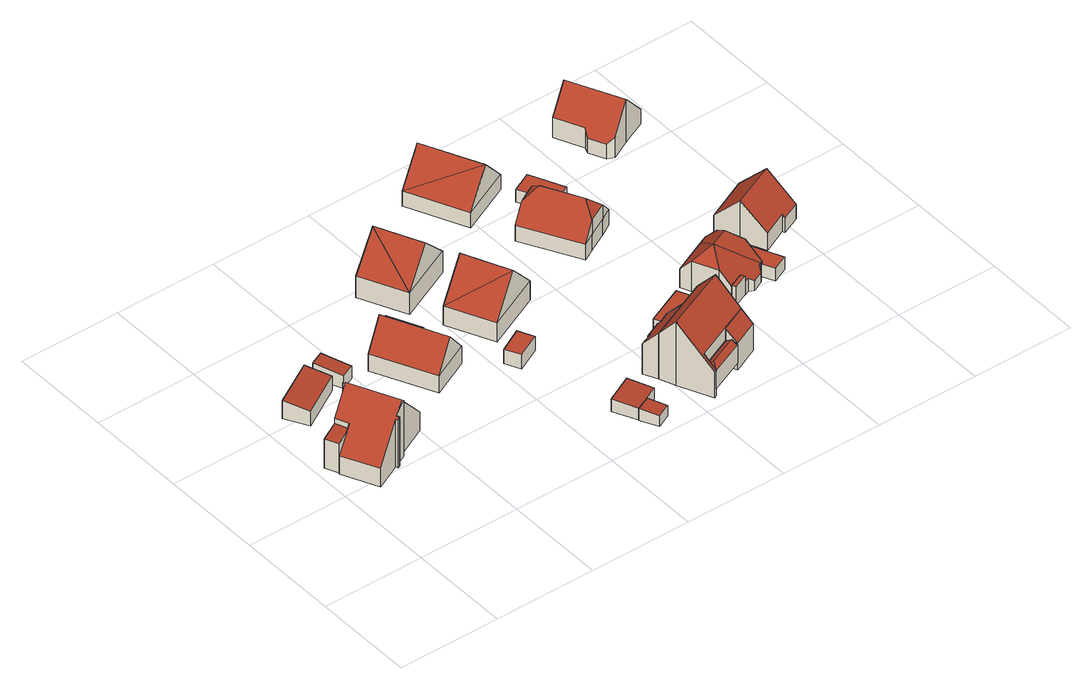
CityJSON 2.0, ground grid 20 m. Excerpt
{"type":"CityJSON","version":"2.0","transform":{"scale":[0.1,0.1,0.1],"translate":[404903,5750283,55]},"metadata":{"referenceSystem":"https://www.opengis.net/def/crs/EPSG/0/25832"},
"CityObjects":{
"building1":{"type":"Building","attributes":{"Gemeindeschluessel":"05515000","Geometrietyp2DReferenz":"3000","function":"51009_1610","roofType":"2100","measuredHeight":6.76},"geometry":[{"type":"Solid","lod":"2","boundaries":[[[[0,1,2,3]],[[4,5,1,0]],[[6,7,5,4]],[[3,2,7,6]],[[4,0,3,6]],[[1,5,7,2]]]],"semantics":{"surfaces":[{"type":"WallSurface"},{"type":"RoofSurface"},{"type":"GroundSurface"}],"values":[[0,0,0,0,1,2]]}}]},
"building2":{"type":"Building","attributes":{"Gemeindeschluessel":"05515000","Geometrietyp2DReferenz":"3000","function":"31001_1000","roofType":"5000","measuredHeight":12.67},"address":[{"country":"Germany","locality":"Münster","thoroughfareNumber":"36","thoroughfareName":"Sternkamp"}],"geometry":[{"type":"Solid","lod":"2","boundaries":[[[[8,9,10,11]],[[12,13,9,8]],[[14,15,13,12]],[[16,17,15,14]],[[18,19,17,16]],[[20,21,19,18]],[[22,23,21,20]],[[24,25,23,22]],[[26,27,25,24]],[[28,29,27,26]],[[30,31,29,28]],[[32,33,31,30]],[[34,35,33,32]],[[36,37,35,34]],[[38,39,37,36]],[[40,41,39,38]],[[42,43,41,40]],[[11,10,43,42]],[[32,30,28,26,44,45,11,42,40,38,36,34]],[[20,18,16,14,12,8,45,44,24,22]],[[11,45,8]],[[24,44,26]],[[9,13,15,17,19,21,23,25,27,29,31,33,35,37,39,41,43,10]]]],"semantics":{"surfaces":[{"type":"WallSurface"},{"type":"RoofSurface"},{"type":"GroundSurface"}],"values":[[0,0,0,0,0,0,0,0,0,0,0,0,0,0,0,0,0,0,1,1,0,0,2]]}}]},
"building3":{"type":"Building","attributes":{"Gemeindeschluessel":"05515000","Geometrietyp2DReferenz":"3000","function":"51009_1611","roofType":"2100","measuredHeight":3.93},"geometry":[{"type":"Solid","lod":"2","boundaries":[[[[46,47,48,49]],[[50,51,47,46]],[[52,53,51,50]],[[49,48,53,52]],[[50,46,49,52]],[[47,51,53,48]]]],"semantics":{"surfaces":[{"type":"WallSurface"},{"type":"RoofSurface"},{"type":"GroundSurface"}],"values":[[0,0,0,0,1,2]]}}]},
"building4":{"type":"Building","attributes":{"Gemeindeschluessel":"05515000","Geometrietyp2DReferenz":"3000","function":"51009_1610","roofType":"2100","measuredHeight":3.34},"geometry":[{"type":"Solid","lod":"2","boundaries":[[[[54,55,56,57]],[[58,59,55,54]],[[60,61,59,58]],[[57,56,61,60]],[[58,54,57,60]],[[55,59,61,56]]]],"semantics":{"surfaces":[{"type":"WallSurface"},{"type":"RoofSurface"},{"type":"GroundSurface"}],"values":[[0,0,0,0,1,2]]}}]},
"building5":{"type":"Building","attributes":{"Gemeindeschluessel":"05515000","Geometrietyp2DReferenz":"3000","function":"31001_1000","roofType":"5000","measuredHeight":8.85},"address":[{"country":"Germany","locality":"Münster","thoroughfareNumber":"34","thoroughfareName":"Sternkamp"}],"geometry":[{"type":"Solid","lod":"2","boundaries":[[[[62,63,64,65]],[[66,67,63,62]],[[68,69,67,66]],[[70,71,69,68]],[[65,64,71,70]],[[72,73,65,70]],[[68,66,62,73]],[[73,72,68]],[[72,70,68]],[[73,62,65]],[[63,67,69,71,64]]]],"semantics":{"surfaces":[{"type":"WallSurface"},{"type":"RoofSurface"},{"type":"GroundSurface"}],"values":[[0,0,0,0,0,1,1,1,0,0,2]]}}]},
"building6":{"type":"Building","attributes":{"Gemeindeschluessel":"05515000","Geometrietyp2DReferenz":"3000","function":"51009_1610","roofType":"2100","measuredHeight":2.71},"geometry":[{"type":"Solid","lod":"2","boundaries":[[[[74,75,76,77]],[[78,79,75,74]],[[80,67,79,78]],[[81,63,67,80]],[[77,76,63,81]],[[80,78,74,77,81]],[[75,79,67,63,76]]]],"semantics":{"surfaces":[{"type":"WallSurface"},{"type":"RoofSurface"},{"type":"GroundSurface"}],"values":[[0,0,0,0,0,1,2]]}}]},
"building7":{"type":"Building","attributes":{"Gemeindeschluessel":"05515000","Geometrietyp2DReferenz":"3000","function":"51009_1610","roofType":"2100","measuredHeight":2.52},"geometry":[{"type":"Solid","lod":"2","boundaries":[[[[82,83,84,85]],[[86,87,83,82]],[[88,89,87,86]],[[85,84,89,88]],[[86,82,85,88]],[[83,87,89,84]]]],"semantics":{"surfaces":[{"type":"WallSurface"},{"type":"RoofSurface"},{"type":"GroundSurface"}],"values":[[0,0,0,0,1,2]]}}]},
"building8":{"type":"Building","attributes":{"Gemeindeschluessel":"05515000","Geometrietyp2DReferenz":"3000","function":"51009_1611","roofType":"1000","measuredHeight":3},"geometry":[{"type":"Solid","lod":"2","boundaries":[[[[90,91,92,93]],[[94,95,91,90]],[[96,97,95,94]],[[98,99,97,96]],[[93,92,99,98]],[[96,94,90,93,98]],[[91,95,97,99,92]]]],"semantics":{"surfaces":[{"type":"WallSurface"},{"type":"RoofSurface"},{"type":"GroundSurface"}],"values":[[0,0,0,0,0,1,2]]}}]},
"building9":{"type":"Building","attributes":{"Gemeindeschluessel":"05515000","Geometrietyp2DReferenz":"3000","function":"31001_2460","roofType":"2100","measuredHeight":2.72},"geometry":[{"type":"Solid","lod":"2","boundaries":[[[[100,101,102,88]],[[103,104,101,100]],[[105,106,104,103]],[[85,107,106,105]],[[88,102,107,85]],[[105,103,100,88,85]],[[101,104,106,107,102]]]],"semantics":{"surfaces":[{"type":"WallSurface"},{"type":"RoofSurface"},{"type":"GroundSurface"}],"values":[[0,0,0,0,0,1,2]]}}]},
"building10":{"type":"Building","attributes":{"Gemeindeschluessel":"05515000","Geometrietyp2DReferenz":"3000","function":"31001_1000","roofType":"3100","measuredHeight":10.78},"address":[{"country":"Germany","locality":"Münster","thoroughfareNumber":"32a","thoroughfareName":"Sternkamp"}],"geometry":[{"type":"Solid","lod":"2","boundaries":[[[[108,109,110,111]],[[112,113,109,108]],[[114,115,113,112]],[[111,110,115,114]],[[108,116,112]],[[114,117,111]],[[111,117,116]],[[116,108,111]],[[117,114,112]],[[112,116,117]],[[109,113,115,110]]]],"semantics":{"surfaces":[{"type":"WallSurface"},{"type":"RoofSurface"},{"type":"GroundSurface"}],"values":[[0,0,0,0,0,0,1,1,1,1,2]]}}]},
"building11":{"type":"Building","attributes":{"Gemeindeschluessel":"05515000","Geometrietyp2DReferenz":"3000","function":"31001_1000","roofType":"3100","measuredHeight":10.81},"address":[{"country":"Germany","locality":"Münster","thoroughfareNumber":"32","thoroughfareName":"Sternkamp"}],"geometry":[{"type":"Solid","lod":"2","boundaries":[[[[118,119,120,121]],[[122,123,119,118]],[[124,125,123,122]],[[121,120,125,124]],[[118,126,122]],[[124,127,121]],[[127,126,118]],[[118,121,127]],[[124,122,126]],[[126,127,124]],[[119,123,125,120]]]],"semantics":{"surfaces":[{"type":"WallSurface"},{"type":"RoofSurface"},{"type":"GroundSurface"}],"values":[[0,0,0,0,0,0,1,1,1,1,2]]}}]},
"building12":{"type":"Building","attributes":{"Gemeindeschluessel":"05515000","Geometrietyp2DReferenz":"3000","function":"51009_1610","roofType":"5000","measuredHeight":4.6},"geometry":[{"type":"Solid","lod":"2","boundaries":[[[[128,129,130,131]],[[132,133,129,128]],[[134,135,133,132]],[[131,130,135,134]],[[134,132,136]],[[136,132,128,137]],[[128,131,137]],[[137,131,134,136]],[[129,133,135,130]]]],"semantics":{"surfaces":[{"type":"WallSurface"},{"type":"RoofSurface"},{"type":"GroundSurface"}],"values":[[0,0,0,0,0,1,1,1,2]]}}]},
"building13":{"type":"Building","attributes":{"Gemeindeschluessel":"05515000","Geometrietyp2DReferenz":"3000","function":"31001_1000"},"address":[{"country":"Germany","locality":"Münster","thoroughfareNumber":"29","thoroughfareName":"Sternkamp"}],"children":["building13-1","building13-2","building13-3"]},
"building13-1":{"type":"BuildingPart","attributes":{"roofType":"2100","measuredHeight":9.79},"parents":["building13"],"geometry":[{"type":"Solid","lod":"2","boundaries":[[[[138,139,140,141]],[[142,143,139,138]],[[144,145,143,142]],[[146,147,145,144]],[[148,149,147,146]],[[150,151,149,148]],[[141,140,152,153]],[[150,148,146,144,142,138,141,153]],[[139,143,145,147,149,151,152,140]],[[152,151,150,153]]]],"semantics":{"surfaces":[{"type":"WallSurface"},{"type":"RoofSurface"},{"type":"GroundSurface"},{"type":"ClosureSurface"}],"values":[[0,0,0,0,0,0,0,1,2,3]]}}]},
"building13-2":{"type":"BuildingPart","attributes":{"roofType":"3100","measuredHeight":13.53},"parents":["building13"],"geometry":[{"type":"Solid","lod":"2","boundaries":[[[[154,155,156,157]],[[158,159,155,154]],[[160,161,159,158]],[[153,152,161,160]],[[162,163,151,150]],[[164,165,163,162]],[[166,167,165,164]],[[157,156,168,169]],[[162,150,153,160,164]],[[158,154,157,169,166,164,160]],[[155,159,161,152,151,163,165,167,168,156]],[[151,152,153,150]],[[169,168,167,166]]]],"semantics":{"surfaces":[{"type":"WallSurface"},{"type":"RoofSurface"},{"type":"GroundSurface"},{"type":"ClosureSurface"}],"values":[[0,0,0,0,0,0,0,0,1,1,2,3,3]]}}]},
"building13-3":{"type":"BuildingPart","attributes":{"roofType":"2100","measuredHeight":8.13},"parents":["building13"],"geometry":[{"type":"Solid","lod":"2","boundaries":[[[[170,171,167,166]],[[172,173,171,170]],[[169,168,173,172]],[[172,170,166,169]],[[171,173,168,167]],[[166,167,168,169]]]],"semantics":{"surfaces":[{"type":"WallSurface"},{"type":"RoofSurface"},{"type":"GroundSurface"},{"type":"ClosureSurface"}],"values":[[0,0,0,1,2,3]]}}]},
"building14":{"type":"Building","attributes":{"Gemeindeschluessel":"05515000","Geometrietyp2DReferenz":"3000","function":"51009_1611","roofType":"1000","measuredHeight":2.96},"geometry":[{"type":"Solid","lod":"2","boundaries":[[[[174,175,176,177]],[[178,179,175,174]],[[180,181,179,178]],[[182,183,181,180]],[[184,185,183,182]],[[186,187,185,184]],[[188,189,187,186]],[[177,176,189,188]],[[186,184,182,180,178,174,177,188]],[[175,179,181,183,185,187,189,176]]]],"semantics":{"surfaces":[{"type":"WallSurface"},{"type":"RoofSurface"},{"type":"GroundSurface"}],"values":[[0,0,0,0,0,0,0,0,1,2]]}}]},
"building15":{"type":"Building","attributes":{"Gemeindeschluessel":"05515000","Geometrietyp2DReferenz":"3000","function":"31001_1000","roofType":"3100","measuredHeight":9.46},"address":[{"country":"Germany","locality":"Münster","thoroughfareNumber":"28","thoroughfareName":"Sternkamp"}],"geometry":[{"type":"Solid","lod":"2","boundaries":[[[[190,191,192,193]],[[194,195,191,190]],[[196,197,195,194]],[[198,199,197,196]],[[200,201,199,198]],[[193,192,201,200]],[[193,200,202,203,190]],[[204,190,203]],[[203,196,204]],[[196,194,204]],[[202,200,198]],[[203,202,198,196]],[[204,194,190]],[[191,195,197,199,201,192]]]],"semantics":{"surfaces":[{"type":"WallSurface"},{"type":"RoofSurface"},{"type":"GroundSurface"}],"values":[[0,0,0,0,0,0,1,1,1,1,0,0,0,2]]}}]},
"building16":{"type":"Building","attributes":{"Gemeindeschluessel":"05515000","Geometrietyp2DReferenz":"3000","function":"31001_1000","roofType":"5000","measuredHeight":8.75},"address":[{"country":"Germany","locality":"Münster","thoroughfareNumber":"30","thoroughfareName":"Sternkamp"}],"geometry":[{"type":"Solid","lod":"2","boundaries":[[[[205,206,207,208]],[[209,210,206,205]],[[211,212,210,209]],[[213,214,212,211]],[[215,216,214,213]],[[217,218,216,215]],[[219,220,218,217]],[[221,222,220,219]],[[223,224,222,221]],[[208,207,224,223]],[[225,226,227,228]],[[229,230,231]],[[230,229,226,225,217,215]],[[232,233,234,227,226,229,231,235]],[[228,227,234,223,221]],[[234,233,208,223]],[[233,232,205,208]],[[230,215,213]],[[231,230,213,211]],[[235,231,211,209]],[[225,228,221,219]],[[232,235,209,205]],[[225,219,217]],[[206,210,212,214,216,218,220,222,224,207]]]],"semantics":{"surfaces":[{"type":"WallSurface"},{"type":"RoofSurface"},{"type":"GroundSurface"}],"values":[[0,0,0,0,0,0,0,0,0,0,1,1,1,1,0,0,0,0,0,0,0,0,0,2]]}}]},
"building17":{"type":"Building","attributes":{"Gemeindeschluessel":"05515000","Geometrietyp2DReferenz":"3000","function":"51009_1610","roofType":"1000","measuredHeight":3.85},"geometry":[{"type":"Solid","lod":"2","boundaries":[[[[236,237,238,239]],[[240,241,237,236]],[[242,243,241,240]],[[239,238,243,242]],[[240,236,239,242]],[[237,241,243,238]]]],"semantics":{"surfaces":[{"type":"WallSurface"},{"type":"RoofSurface"},{"type":"GroundSurface"}],"values":[[0,0,0,0,1,2]]}}]},
"building18":{"type":"Building","attributes":{"Gemeindeschluessel":"05515000","Geometrietyp2DReferenz":"3000","function":"31001_1000","roofType":"3300","measuredHeight":9.08},"address":[{"country":"Germany","locality":"Münster","thoroughfareNumber":"27","thoroughfareName":"Sternkamp"}],"geometry":[{"type":"Solid","lod":"2","boundaries":[[[[244,245,246,247]],[[248,249,245,244]],[[250,251,249,248]],[[252,253,251,250]],[[254,255,253,252]],[[256,257,255,254]],[[258,259,257,256]],[[260,261,259,258]],[[262,263,261,260]],[[264,265,263,262]],[[266,267,265,264]],[[268,269,267,266]],[[270,271,269,268]],[[272,273,271,270]],[[274,275,273,272]],[[276,277,275,274]],[[278,279,277,276]],[[247,246,279,278]],[[266,264,280,268]],[[254,281,256]],[[262,260,281,280,264]],[[258,256,281,260]],[[272,270,268,280,281,274]],[[252,250,248,244,247,278,276,274,281,254]],[[245,249,251,253,255,257,259,261,263,265,267,269,271,273,275,277,279,246]]]],"semantics":{"surfaces":[{"type":"WallSurface"},{"type":"RoofSurface"},{"type":"GroundSurface"}],"values":[[0,0,0,0,0,0,0,0,0,0,0,0,0,0,0,0,0,0,1,1,1,1,1,1,2]]}}]},
"building19":{"type":"Building","attributes":{"Gemeindeschluessel":"05515000","Geometrietyp2DReferenz":"3000","function":"31001_2460","roofType":"1000","measuredHeight":2.61},"geometry":[{"type":"Solid","lod":"2","boundaries":[[[[282,283,284,285]],[[286,287,283,282]],[[288,289,287,286]],[[290,291,289,288]],[[292,293,291,290]],[[285,284,293,292]],[[290,288,286,282,285,292]],[[283,287,289,291,293,284]]]],"semantics":{"surfaces":[{"type":"WallSurface"},{"type":"RoofSurface"},{"type":"GroundSurface"}],"values":[[0,0,0,0,0,0,1,2]]}}]},
"building20":{"type":"Building","attributes":{"Gemeindeschluessel":"05515000","Geometrietyp2DReferenz":"3000","function":"31001_2460","roofType":"1000","measuredHeight":2.69},"geometry":[{"type":"Solid","lod":"2","boundaries":[[[[294,295,296,297]],[[298,299,295,294]],[[300,301,299,298]],[[302,303,301,300]],[[304,305,303,302]],[[297,296,305,304]],[[302,300,298,294,297,304]],[[295,299,301,303,305,296]]]],"semantics":{"surfaces":[{"type":"WallSurface"},{"type":"RoofSurface"},{"type":"GroundSurface"}],"values":[[0,0,0,0,0,0,1,2]]}}]},
"building21":{"type":"Building","attributes":{"Gemeindeschluessel":"05515000","Geometrietyp2DReferenz":"3000","function":"31001_1000","roofType":"3100","measuredHeight":8.58},"address":[{"country":"Germany","locality":"Münster","thoroughfareNumber":"25","thoroughfareName":"Sternkamp"}],"geometry":[{"type":"Solid","lod":"2","boundaries":[[[[306,307,308,309]],[[310,311,307,306]],[[312,313,311,310]],[[314,315,313,312]],[[316,317,315,314]],[[318,319,317,316]],[[320,321,319,318]],[[322,323,321,320]],[[309,308,323,322]],[[318,316,314,320]],[[312,310,306,309,322,320,314]],[[307,311,313,315,317,319,321,323,308]]]],"semantics":{"surfaces":[{"type":"WallSurface"},{"type":"RoofSurface"},{"type":"GroundSurface"}],"values":[[0,0,0,0,0,0,0,0,0,1,1,2]]}}]},
"building22":{"type":"Building","attributes":{"Gemeindeschluessel":"05515000","Geometrietyp2DReferenz":"3000","function":"31001_1000","roofType":"3100","measuredHeight":9.1},"address":[{"country":"Germany","locality":"Münster","thoroughfareNumber":"24","thoroughfareName":"Sternkamp"}],"geometry":[{"type":"Solid","lod":"2","boundaries":[[[[324,325,326,327]],[[328,329,325,324]],[[330,331,329,328]],[[332,333,331,330]],[[334,335,333,332]],[[336,337,335,334]],[[338,339,337,336]],[[340,341,339,338]],[[342,343,341,340]],[[344,345,343,342]],[[346,347,345,344]],[[348,349,347,346]],[[350,351,349,348]],[[352,353,351,350]],[[354,355,353,352]],[[327,326,355,354]],[[348,346,344,342,340,338,350]],[[336,334,332,330,328,324,327,354,352,350,338]],[[325,329,331,333,335,337,339,341,343,345,347,349,351,353,355,326]]]],"semantics":{"surfaces":[{"type":"WallSurface"},{"type":"RoofSurface"},{"type":"GroundSurface"}],"values":[[0,0,0,0,0,0,0,0,0,0,0,0,0,0,0,0,1,1,2]]}}]}
},
"vertices":[
[41,279,92],[41,279,25],[7,263,25],[7,263,87],[52,254,92],[52,254,25],[18,238,87],[18,238,25],
[106,197,128],[106,197,22],[129,208,22],[129,208,141],[108,192,128],[108,192,22],[104,190,123],[104,190,22],[102,195,123],[102,195,22],[51,170,61],[51,170,22],[18,238,61],[18,238,22],[52,254,102],[52,254,22],[41,279,102],[41,279,22],[92,303,132],[92,303,22],[87,315,132],[87,315,22],[143,342,62],[143,342,22],[161,305,62],[161,305,22],[165,308,57],[165,308,22],[181,274,57],[181,274,22],[177,272,62],[177,272,22],[191,243,62],[191,243,22],[127,212,141],[127,212,22],[79,297,148],[123,205,148],
[141,411,55],[141,411,24],[116,454,24],[116,454,63],[57,362,55],[57,362,24],[32,405,63],[32,405,24],
[184,414,52],[184,414,25],[160,466,25],[160,466,58],[158,402,52],[158,402,25],[134,454,58],[134,454,25],
[290,445,66],[290,445,30],[214,408,30],[214,408,66],[309,405,66],[309,405,30],[346,328,66],[346,328,30],[270,291,66],[270,291,30],[308,310,118],[252,427,118],
[307,479,53],[307,479,30],[280,466,30],[280,466,58],[337,417,53],[337,417,30],[309,405,58],[290,445,58],
[528,14,51],[528,14,28],[512,48,28],[512,48,53],[501,1,51],[501,1,28],[484,35,53],[484,35,28],
[400,285,60],[400,285,30],[414,256,30],[414,256,60],[427,299,60],[427,299,30],[446,309,60],[446,309,30],[461,279,60],[461,279,30],
[462,80,56],[462,80,29],[484,35,29],[515,106,56],[515,106,29],[537,61,53],[537,61,29],[512,48,29],
[319,573,70],[319,573,24],[361,484,24],[361,484,70],[428,624,70],[428,624,24],[470,535,70],[470,535,24],[374,598,132],[415,510,132],
[387,428,66],[387,428,25],[429,339,25],[429,339,66],[496,479,66],[496,479,25],[538,390,66],[538,390,25],[442,454,133],[483,365,133],
[628,44,61],[628,44,23],[637,24,23],[637,24,61],[697,75,61],[697,75,23],[706,54,61],[706,54,23],[701,64,69],[643,38,69],
[603,154,72],[603,154,8],[577,143,8],[577,143,72],[601,159,66],[601,159,8],[634,174,66],[634,174,8],[636,169,72],[636,169,8],[657,179,72],[657,179,8],[670,151,106],[670,151,8],[590,116,8],[590,116,106],
[637,24,64],[637,24,8],[628,44,8],[628,44,89],[632,21,64],[632,21,8],[603,86,143],[603,86,8],[715,172,106],[715,172,8],[729,141,143],[729,141,8],[748,98,89],[748,98,8],[697,75,8],[697,75,89],
[757,77,65],[757,77,8],[706,54,65],[706,54,8],
[670,151,60],[670,151,30],[715,172,30],[715,172,60],[657,179,60],[657,179,30],[649,175,60],[649,175,30],[640,194,60],[640,194,30],[715,227,60],[715,227,30],[751,147,60],[751,147,30],[730,138,60],[730,138,30],
[671,635,64],[671,635,32],[636,710,32],[636,710,64],[571,588,64],[571,588,32],[518,702,64],[518,702,32],[612,746,64],[612,746,32],[618,749,64],[618,749,32],[612,746,71],[568,725,126],[621,612,126],
[710,533,65],[710,533,32],[693,564,32],[693,564,65],[753,453,65],[753,453,32],[730,440,65],[730,440,32],[692,420,65],[692,420,32],[668,407,65],[668,407,32],[608,517,65],[608,517,32],[632,530,65],[632,530,32],[653,542,65],[653,542,32],[691,563,65],[691,563,32],[632,530,95],[662,521,119],[670,551,95],[653,542,95],[701,449,119],[692,420,96],[730,440,96],[710,533,66],[693,564,66],[691,563,69],[753,453,66],
[784,168,74],[784,168,35],[787,160,35],[787,160,74],[812,180,74],[812,180,35],[816,173,74],[816,173,35],
[826,177,61],[826,177,33],[836,173,33],[836,173,53],[816,173,61],[816,173,33],[812,180,71],[812,180,33],[784,168,71],[784,168,33],[774,189,97],[774,189,33],[753,235,97],[753,235,33],[744,255,73],[744,255,33],[813,286,73],[813,286,33],[828,293,73],[828,293,33],[837,273,96],[837,273,33],[849,246,96],[849,246,33],[858,226,96],[858,226,33],[871,197,61],[871,197,33],[868,196,61],[868,196,33],[866,195,61],[866,195,33],[861,193,61],[861,193,33],[857,183,53],[857,183,33],[826,239,123],[790,223,123],
[691,563,56],[691,563,29],[693,564,29],[693,564,56],[672,597,56],[672,597,29],[711,616,56],[711,616,29],[742,550,56],[742,550,29],[710,533,56],[710,533,29],
[871,197,58],[871,197,31],[868,196,31],[868,196,58],[849,246,58],[849,246,31],[876,258,58],[876,258,31],[909,186,58],[909,186,31],[879,172,58],[879,172,31],
[968,259,63],[968,259,32],[1002,274,32],[1002,274,63],[966,264,68],[966,264,32],[917,241,68],[917,241,32],[896,287,118],[896,287,32],[876,332,68],[876,332,32],[961,371,68],[961,371,32],[982,325,118],[982,325,32],[1004,275,63],[1004,275,32],
[915,685,74],[915,685,33],[919,697,33],[919,697,65],[914,685,75],[914,685,33],[923,666,75],[923,666,33],[924,666,74],[924,666,33],[935,662,65],[935,662,33],[954,623,65],[954,623,33],[907,601,124],[907,601,33],[868,582,75],[868,582,33],[855,587,64],[855,587,33],[840,618,64],[840,618,33],[845,631,76],[845,631,33],[819,685,76],[819,685,33],[858,704,124],[858,704,33],[887,717,88],[887,717,33],[905,726,65],[905,726,33]
]}
